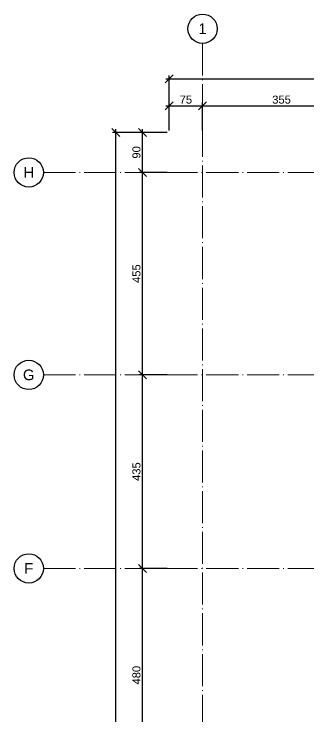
# Model space of a CAD drawing. Header units: millimetres. Extents: x -404 to 6018, y -5139 to 7890.
# Drawn here: x -349 to 314, y 1626 to 3206 of the extents above; entities that cross this region are included whole.
import ezdxf
from ezdxf.enums import TextEntityAlignment as Align

# ---------------------------------------------------------------- set-up
doc = ezdxf.new("R2010")
doc.units = ezdxf.units.MM
doc.linetypes.add('ZWCAD_ISO04W100', pattern=[30.5, 24, -3, 0.5, -3])
doc.layers.add('AXIS LINES', color=255, linetype='ZWCAD_ISO04W100', lineweight=13)
doc.layers.add('FW_AXIS', color=7, linetype='Continuous')
doc.layers.add('FW_DIM', color=7, linetype='Continuous')
doc.styles.add('REBAR_TXT', font='arial.ttf')
doc.styles.get("Standard").update_dxf_attribs({"font": 'arial.ttf'})
doc.dimstyles.new('FW_DIM', dxfattribs={"dimtxt": 18, "dimasz": 9, "dimexe": 7.5, "dimexo": 4.5, "dimgap": 4.5, "dimtad": 1, "dimdec": 0, "dimtxsty": 'Standard', "dimtsz": 9, "dimcen": 2.5, "dimdle": 7.5, "dimclrd": 256, "dimclre": 256, "dimclrt": 7, "dimazin": 3, "dimtfac": 1, "dimtmove": 2, "dimatfit": 3})

# ---------------------------------------------------------------- blocks, each defined once
blk = doc.blocks.new('_Oblique')
at = {"color": 0, "linetype": 'ByBlock', "lineweight": -2}
blk.add_line((-0.5, -0.5), (0.5, 0.5), dxfattribs=at)
blk = doc.blocks.new('*D671')
for p, q in [((0, 2944.59999), (0, 3007.59999)), ((75, 2944.59999), (75, 3007.59999)), ((-7.5, 3000.09999), (82.5, 3000.09999))]:
    blk.add_line(p, q)
at = {"layer": 'Defpoints'}
for p in [(0, 3000.09999), (0, 2940.09999), (75, 2940.09999)]:
    blk.add_point(p, dxfattribs=at)
at = {"layer": 'FW_DIM', "xscale": 18, "yscale": 18}
for p in [(0, 3000.09999), (75, 3000.09999)]:
    blk.add_blockref('_OBLIQUE', p, dxfattribs=at)
at = {"layer": 'FW_DIM', "color": 7, "insert": (37.5, 3013.59999), "char_height": 18, "attachment_point": 5}
blk.add_mtext('75', dxfattribs=at)
blk = doc.blocks.new('*D672')
for p, q in [((75, 2944.59999), (75, 3007.59999)), ((430, 2944.59999), (430, 3007.59999)), ((67.5, 3000.09999), (437.5, 3000.09999))]:
    blk.add_line(p, q)
at = {"layer": 'Defpoints'}
for p in [(75, 3000.09999), (75, 2940.09999), (430, 2940.09999)]:
    blk.add_point(p, dxfattribs=at)
at = {"layer": 'FW_DIM', "xscale": 18, "yscale": 18}
for p in [(75, 3000.09999), (430, 3000.09999)]:
    blk.add_blockref('_OBLIQUE', p, dxfattribs=at)
at = {"layer": 'FW_DIM', "color": 7, "insert": (252.5, 3013.59999), "char_height": 18, "attachment_point": 5}
blk.add_mtext('355', dxfattribs=at)
blk = doc.blocks.new('*D683')
for p, q in [((0, 2944.6), (0, 3067.6)), ((1850, 2944.6), (1850, 3067.6)), ((-7.5, 3060.1), (1857.5, 3060.1))]:
    blk.add_line(p, q)
at = {"layer": 'Defpoints'}
for p in [(0, 3060.1), (0, 2940.1), (1850, 2940.1)]:
    blk.add_point(p, dxfattribs=at)
at = {"layer": 'FW_DIM', "xscale": 18, "yscale": 18}
for p in [(0, 3060.1), (1850, 3060.1)]:
    blk.add_blockref('_OBLIQUE', p, dxfattribs=at)
at = {"layer": 'FW_DIM', "color": 7, "insert": (925, 3073.6), "char_height": 18, "attachment_point": 5}
blk.add_mtext('1850', dxfattribs=at)
blk = doc.blocks.new('*D689')
for p, q in [((-4.5, 1960), (-67.5, 1960)), ((-60, 1472.5), (-60, 1967.5)), ((-4.5, 1480), (-67.5, 1480))]:
    blk.add_line(p, q)
at = {"layer": 'Defpoints'}
for p in [(0, 1960), (-60, 1480), (0, 1480)]:
    blk.add_point(p, dxfattribs=at)
at = {"layer": 'FW_DIM', "xscale": 18, "yscale": 18, "rotation": 90}
for p in [(-60, 1960), (-60, 1480)]:
    blk.add_blockref('_OBLIQUE', p, dxfattribs=at)
at = {"layer": 'FW_DIM', "color": 7, "insert": (-73.5, 1720), "char_height": 18, "attachment_point": 5, "rotation": 90}
blk.add_mtext('480', dxfattribs=at)
blk = doc.blocks.new('*D690')
for p, q in [((-60, 1952.5), (-60, 2402.5)), ((-4.5, 2395), (-67.5, 2395)), ((-4.5, 1960), (-67.5, 1960))]:
    blk.add_line(p, q)
at = {"layer": 'Defpoints'}
for p in [(0, 2395), (-60, 1960), (0, 1960)]:
    blk.add_point(p, dxfattribs=at)
at = {"layer": 'FW_DIM', "xscale": 18, "yscale": 18, "rotation": 90}
for p in [(-60, 2395), (-60, 1960)]:
    blk.add_blockref('_OBLIQUE', p, dxfattribs=at)
at = {"layer": 'FW_DIM', "color": 7, "insert": (-73.5, 2177.5), "char_height": 18, "attachment_point": 5, "rotation": 90}
blk.add_mtext('435', dxfattribs=at)
blk = doc.blocks.new('*D691')
for p, q in [((-4.5, 2850), (-67.5, 2850)), ((-60, 2387.5), (-60, 2857.5)), ((-4.5, 2395), (-67.5, 2395))]:
    blk.add_line(p, q)
at = {"layer": 'Defpoints'}
for p in [(0, 2850), (-60, 2395), (0, 2395)]:
    blk.add_point(p, dxfattribs=at)
at = {"layer": 'FW_DIM', "xscale": 18, "yscale": 18, "rotation": 90}
for p in [(-60, 2850), (-60, 2395)]:
    blk.add_blockref('_OBLIQUE', p, dxfattribs=at)
at = {"layer": 'FW_DIM', "color": 7, "insert": (-73.5, 2622.5), "char_height": 18, "attachment_point": 5, "rotation": 90}
blk.add_mtext('455', dxfattribs=at)
blk = doc.blocks.new('*D692')
for p, q in [((-4.5, 2940.1), (-67.5, 2940.1)), ((-60, 2842.5), (-60, 2947.6)), ((-4.5, 2850), (-67.5, 2850))]:
    blk.add_line(p, q)
at = {"layer": 'Defpoints'}
for p in [(0, 2940.1), (-60, 2850), (0, 2850)]:
    blk.add_point(p, dxfattribs=at)
at = {"layer": 'FW_DIM', "xscale": 18, "yscale": 18, "rotation": 90}
for p in [(-60, 2940.1), (-60, 2850)]:
    blk.add_blockref('_OBLIQUE', p, dxfattribs=at)
at = {"layer": 'FW_DIM', "color": 7, "insert": (-73.5, 2895.05), "char_height": 18, "attachment_point": 5, "rotation": 90}
blk.add_mtext('90', dxfattribs=at)
blk = doc.blocks.new('*D702')
for p, q in [((-4.5, 2940.09999), (-127.5, 2940.09999)), ((-120, -207.5), (-120, 2947.59999)), ((-4.5, -200), (-127.5, -200))]:
    blk.add_line(p, q)
at = {"layer": 'Defpoints'}
for p in [(0, 2940.09999), (-120, -200), (0, -200)]:
    blk.add_point(p, dxfattribs=at)
at = {"layer": 'FW_DIM', "xscale": 18, "yscale": 18, "rotation": 90}
for p in [(-120, 2940.09999), (-120, -200)]:
    blk.add_blockref('_OBLIQUE', p, dxfattribs=at)
at = {"layer": 'FW_DIM', "color": 7, "insert": (-133.5, 1370.049995), "char_height": 18, "attachment_point": 5, "rotation": 90}
blk.add_mtext('3140', dxfattribs=at)

msp = doc.modelspace()

# ---------------------------------------------------------------- linework, layer by layer
at = {"layer": 'AXIS LINES', "color": 0, "ltscale": 3}
for points in [[(75, 3140), (75, -400.1)], [(-282.6, 2850), (2132.4, 2850)], [(-282.6, 2395), (2132.4, 2395)], [(-282.6, 1960), (2132.4, 1960)]]:
    msp.add_lwpolyline(points, dxfattribs=at)
at = {"layer": 'FW_AXIS'}
for centre in [(75, 3173), (-315.6, 2850), (-315.6, 2395), (-315.6, 1960)]:
    msp.add_circle(centre, 33, dxfattribs=at)

# ---------------------------------------------------------------- texts
at = {"layer": 'FW_AXIS', "color": 7, "style": 'REBAR_TXT'}
for s, p in [('1', (75, 3173)), ('H', (-315.6, 2850)), ('G', (-315.6, 2395)), ('F', (-315.6, 1960))]:
    msp.add_text(s, height=24, dxfattribs=at).set_placement(p, align=Align.MIDDLE_CENTER)

# ---------------------------------------------------------------- dimensions: what is measured, and where the dimension line sits
at = {"layer": 'FW_DIM'}
for base, p1, p2, picture, middle in [((0, 3060.1), (0, 2940.1), (1850, 2940.1), '*D683', (925, 3073.6)), ((0, 3000.1), (0, 2940.1), (75, 2940.1), '*D671', (37.5, 3013.6)), ((75, 3000.1), (75, 2940.1), (430, 2940.1), '*D672', (252.5, 3013.6))]:
    dim = msp.add_linear_dim(base=base, p1=p1, p2=p2, dimstyle='FW_DIM', dxfattribs=at)
    dim.commit()
    dim.dimension.update_dxf_attribs({"geometry": picture, "text_midpoint": middle})
for base, p1, p2, picture, middle in [((-120, -200), (0, -200), (0, 2940.1), '*D702', (-133.5, 1370)), ((-60, 2850), (0, 2850), (0, 2940.1), '*D692', (-73.5, 2895.1)), ((-60, 2395), (0, 2395), (0, 2850), '*D691', (-73.5, 2622.5)), ((-60, 1960), (0, 1960), (0, 2395), '*D690', (-73.5, 2177.5)), ((-60, 1480), (0, 1480), (0, 1960), '*D689', (-73.5, 1720))]:
    dim = msp.add_linear_dim(base=base, p1=p1, p2=p2, angle=90, dimstyle='FW_DIM', dxfattribs=at)
    dim.commit()
    dim.dimension.update_dxf_attribs({"geometry": picture, "text_midpoint": middle})

doc.saveas('drawing.dxf')
